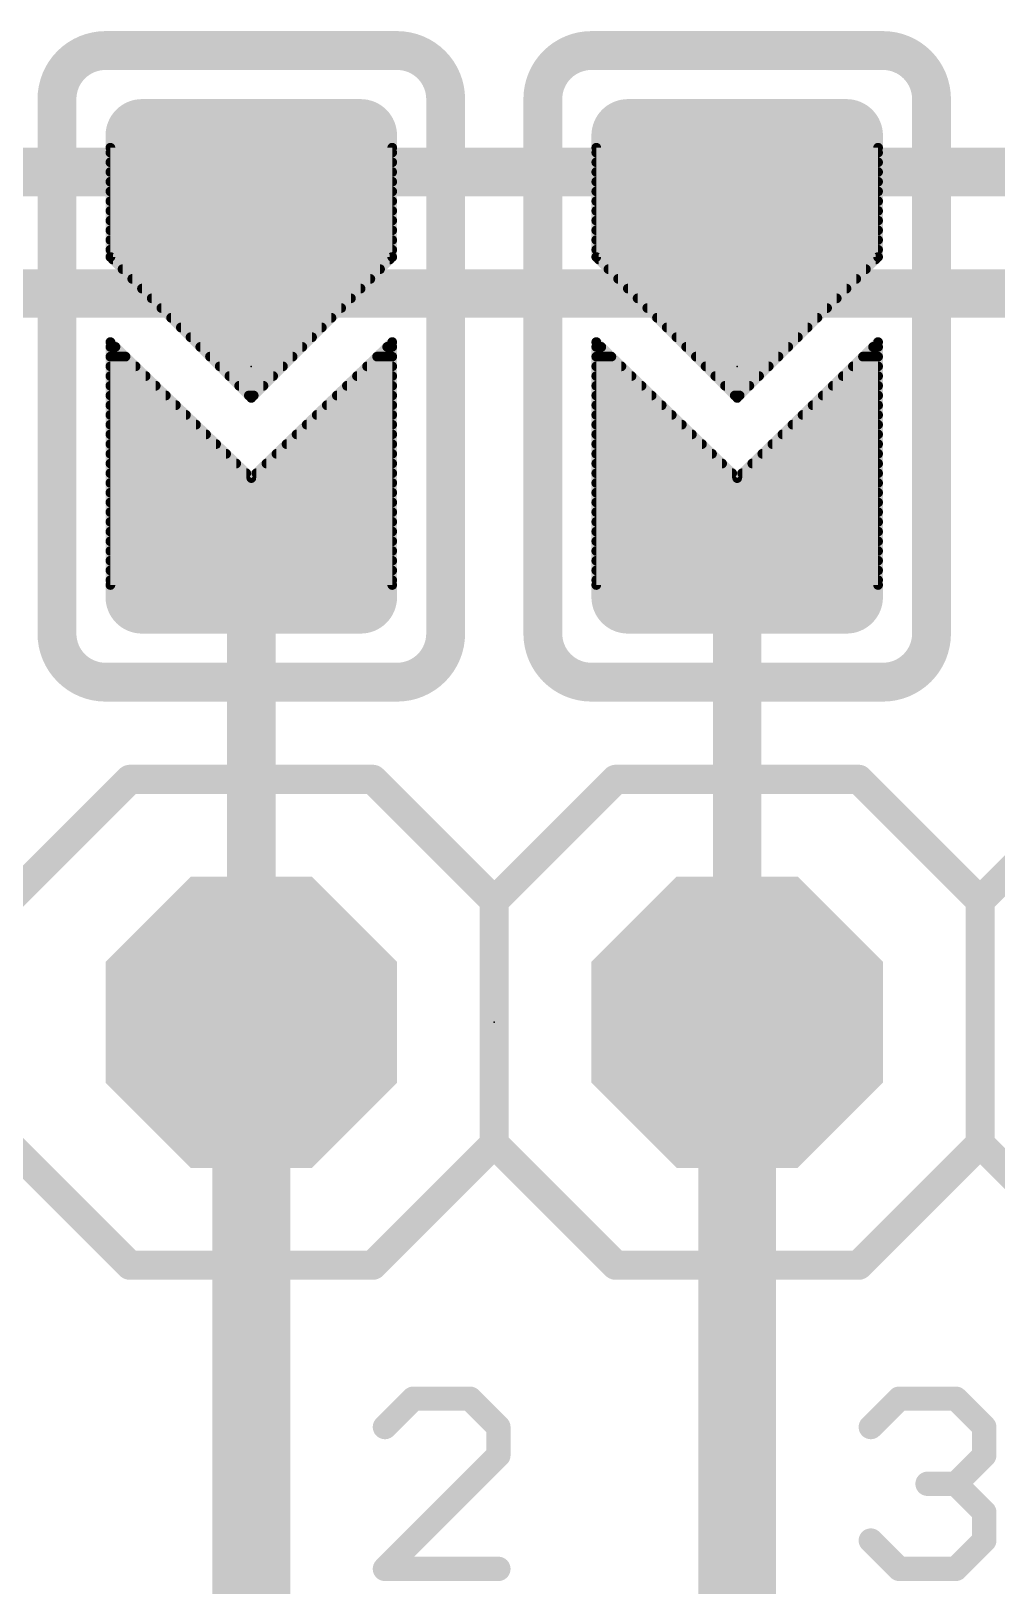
# Model space of a CAD drawing. Extents: x -18.7 to 68.6, y -5.3 to 63.6.
# Drawn here: x 53.71 to 58.76, y 3.78 to 11.91 of the extents above; entities that cross this region are included whole.
import ezdxf

# ---------------------------------------------------------------- set-up
doc = ezdxf.new("R2010")
doc.units = 0
for name, color, linetype in [('1', 12, 'CONTINUOUS'), ('16', 132, 'CONTINUOUS'), ('17', 110, 'CONTINUOUS'), ('21', 40, 'CONTINUOUS'), ('22', 4, 'CONTINUOUS'), ('23', 53, 'CONTINUOUS'), ('24', 53, 'CONTINUOUS'), ('51', 253, 'CONTINUOUS')]:
    doc.layers.add(name, color=color, linetype=linetype)

# ---------------------------------------------------------------- blocks, each defined once
blk = doc.blocks.new('RECT')
blk.add_solid([(-0.5, -0.5), (0.5, -0.5), (-0.5, 0.5), (0.5, 0.5)])
blk = doc.blocks.new('OCTAGONP')
at = {"const_width": 0.5}
blk.add_lwpolyline([(-0.25, -0.1036), (-0.25, 0.1036), (-0.1036, 0.25), (0.1036, 0.25), (0.25, 0.1036), (0.25, -0.1036), (0.1036, -0.25), (-0.1036, -0.25), (-0.25, -0.1036), (-0.25, 0.1036)], dxfattribs=at)
blk = doc.blocks.new('RECT121920X243840R50')
at = {"const_width": 0.1905}
blk.add_lwpolyline([(0.2858, -0.5715), (0.2858, 0.5715, 0.4142), (0.1905, 0.6668), (-0.1905, 0.6668, 0.4142), (-0.2858, 0.5715), (-0.2858, -0.5715, 0.4142), (-0.1905, -0.6668), (0.1905, -0.6668, 0.4142)], format="xyb", close=True, dxfattribs=at)
blk.add_solid([(-0.2159, -0.5969), (0.2159, -0.5969), (-0.2159, 0.5969), (0.2159, 0.5969)])

msp = doc.modelspace()

# ---------------------------------------------------------------- linework, layer by layer
at = {"layer": '1'}
for points, const_width in [([(68.453, 10.541), (6.985, 10.541)], 0.254), ([(54.864, 6.731), (54.864, 3.556)], 0.4064), ([(57.404, 6.731), (57.404, 3.556)], 0.4064)]:
    msp.add_lwpolyline(points, dxfattribs=dict(at, const_width=const_width))
at = {"layer": '1', "const_width": 0.2032}
for points in [[(54.9656, 6.731, 1), (54.7624, 6.731)], [(57.5056, 6.731, 1), (57.3024, 6.731)]]:
    msp.add_lwpolyline(points, format="xyb", dxfattribs=at)
at = {"layer": '16'}
for points, const_width in [([(68.453, 11.176), (6.858, 11.176)], 0.254), ([(54.864, 11.176), (52.324, 11.176)], 0.254), ([(54.1274, 11.303), (54.1274, 10.7315)], 0.0508), ([(55.6006, 11.303), (54.1274, 11.303)], 0.0508), ([(54.1274, 11.2776), (55.6006, 11.2776)], 0.0508), ([(57.404, 11.176), (54.864, 11.176)], 0.254), ([(55.6006, 10.7315), (55.6006, 11.303)], 0.0508), ([(56.6674, 11.303), (56.6674, 10.7315)], 0.0508), ([(58.1406, 11.303), (56.6674, 11.303)], 0.0508), ([(56.6674, 11.2776), (58.1406, 11.2776)], 0.0508), ([(59.944, 11.176), (57.404, 11.176)], 0.254), ([(58.1406, 10.7315), (58.1406, 11.303)], 0.0508), ([(54.1274, 11.2268), (55.6006, 11.2268)], 0.0508), ([(56.6674, 11.2268), (58.1406, 11.2268)], 0.0508), ([(54.1274, 11.176), (55.6006, 11.176)], 0.0508), ([(54.1274, 11.1252), (55.6006, 11.1252)], 0.0508), ([(56.6674, 11.176), (58.1406, 11.176)], 0.0508), ([(56.6674, 11.1252), (58.1406, 11.1252)], 0.0508), ([(54.1274, 11.0744), (55.6006, 11.0744)], 0.0508), ([(56.6674, 11.0744), (58.1406, 11.0744)], 0.0508), ([(54.1274, 11.0236), (55.6006, 11.0236)], 0.0508), ([(54.1274, 10.9728), (55.6006, 10.9728)], 0.0508), ([(56.6674, 11.0236), (58.1406, 11.0236)], 0.0508), ([(56.6674, 10.9728), (58.1406, 10.9728)], 0.0508), ([(54.1274, 10.922), (55.6006, 10.922)], 0.0508), ([(54.1274, 10.8712), (55.6006, 10.8712)], 0.0508), ([(56.6674, 10.922), (58.1406, 10.922)], 0.0508), ([(56.6674, 10.8712), (58.1406, 10.8712)], 0.0508), ([(54.1274, 10.8204), (55.6006, 10.8204)], 0.0508), ([(56.6674, 10.8204), (58.1406, 10.8204)], 0.0508), ([(54.1274, 10.7696), (55.6006, 10.7696)], 0.0508), ([(54.1274, 10.7315), (54.864, 9.9949)], 0.0508), ([(54.1401, 10.7188), (55.5879, 10.7188)], 0.0508), ([(54.864, 9.9949), (55.6006, 10.7315)], 0.0508), ([(56.6674, 10.7696), (58.1406, 10.7696)], 0.0508), ([(56.6674, 10.7315), (57.404, 9.9949)], 0.0508), ([(56.6801, 10.7188), (58.1279, 10.7188)], 0.0508), ([(57.404, 9.9949), (58.1406, 10.7315)], 0.0508), ([(54.1909, 10.668), (55.5371, 10.668)], 0.0508), ([(56.7309, 10.668), (58.0771, 10.668)], 0.0508), ([(54.2417, 10.6172), (55.4863, 10.6172)], 0.0508), ([(54.2925, 10.5664), (55.4355, 10.5664)], 0.0508), ([(56.7817, 10.6172), (58.0263, 10.6172)], 0.0508), ([(56.8325, 10.5664), (57.9755, 10.5664)], 0.0508), ([(54.3433, 10.5156), (55.3847, 10.5156)], 0.0508), ([(54.3941, 10.4648), (55.3339, 10.4648)], 0.0508), ([(56.8833, 10.5156), (57.9247, 10.5156)], 0.0508), ([(56.9341, 10.4648), (57.8739, 10.4648)], 0.0508), ([(54.4449, 10.414), (55.2831, 10.414)], 0.0508), ([(56.9849, 10.414), (57.8231, 10.414)], 0.0508), ([(54.4957, 10.3632), (55.2323, 10.3632)], 0.0508), ([(54.5465, 10.3124), (55.1815, 10.3124)], 0.0508), ([(57.0357, 10.3632), (57.7723, 10.3632)], 0.0508), ([(57.0865, 10.3124), (57.7215, 10.3124)], 0.0508), ([(54.1274, 10.287), (54.864, 9.5758)], 0.0508), ([(54.1274, 9.017), (54.1274, 10.287)], 0.0508), ([(54.1274, 10.2616), (54.1537, 10.2616)], 0.0508), ([(54.5973, 10.2616), (55.1307, 10.2616)], 0.0508), ([(54.864, 9.5758), (55.6006, 10.287)], 0.0508), ([(55.5743, 10.2616), (55.6006, 10.2616)], 0.0508), ([(55.6006, 10.287), (55.6006, 9.017)], 0.0508), ([(56.6674, 10.287), (57.404, 9.5758)], 0.0508), ([(56.6674, 9.017), (56.6674, 10.287)], 0.0508), ([(56.6674, 10.2616), (56.6937, 10.2616)], 0.0508), ([(57.1373, 10.2616), (57.6707, 10.2616)], 0.0508), ([(57.404, 9.5758), (58.1406, 10.287)], 0.0508), ([(58.1143, 10.2616), (58.1406, 10.2616)], 0.0508), ([(58.1406, 10.287), (58.1406, 9.017)], 0.0508), ([(54.1274, 10.2108), (54.2063, 10.2108)], 0.0508), ([(54.1274, 10.16), (54.2589, 10.16)], 0.0508), ([(54.6481, 10.2108), (55.0799, 10.2108)], 0.0508), ([(54.6989, 10.16), (55.0291, 10.16)], 0.0508), ([(55.4691, 10.16), (55.6006, 10.16)], 0.0508), ([(55.5217, 10.2108), (55.6006, 10.2108)], 0.0508), ([(56.6674, 10.2108), (56.7463, 10.2108)], 0.0508), ([(56.6674, 10.16), (56.7989, 10.16)], 0.0508), ([(57.1881, 10.2108), (57.6199, 10.2108)], 0.0508), ([(57.2389, 10.16), (57.5691, 10.16)], 0.0508), ([(58.0091, 10.16), (58.1406, 10.16)], 0.0508), ([(58.0617, 10.2108), (58.1406, 10.2108)], 0.0508), ([(54.1274, 10.1092), (54.3116, 10.1092)], 0.0508), ([(54.1274, 10.0584), (54.3642, 10.0584)], 0.0508), ([(54.7497, 10.1092), (54.9783, 10.1092)], 0.0508), ([(54.8005, 10.0584), (54.9275, 10.0584)], 0.0508), ([(55.3638, 10.0584), (55.6006, 10.0584)], 0.0508), ([(55.4165, 10.1092), (55.6006, 10.1092)], 0.0508), ([(56.6674, 10.1092), (56.8516, 10.1092)], 0.0508), ([(56.6674, 10.0584), (56.9042, 10.0584)], 0.0508), ([(57.2897, 10.1092), (57.5183, 10.1092)], 0.0508), ([(57.3405, 10.0584), (57.4675, 10.0584)], 0.0508), ([(57.9038, 10.0584), (58.1406, 10.0584)], 0.0508), ([(57.9565, 10.1092), (58.1406, 10.1092)], 0.0508), ([(54.1274, 10.0076), (54.4168, 10.0076)], 0.0508), ([(54.8513, 10.0076), (54.8767, 10.0076)], 0.0508), ([(55.3112, 10.0076), (55.6006, 10.0076)], 0.0508), ([(56.6674, 10.0076), (56.9568, 10.0076)], 0.0508), ([(57.3913, 10.0076), (57.4167, 10.0076)], 0.0508), ([(57.8512, 10.0076), (58.1406, 10.0076)], 0.0508), ([(54.1274, 9.9568), (54.4694, 9.9568)], 0.0508), ([(54.1274, 9.906), (54.522, 9.906)], 0.0508), ([(55.206, 9.906), (55.6006, 9.906)], 0.0508), ([(55.2586, 9.9568), (55.6006, 9.9568)], 0.0508), ([(56.6674, 9.9568), (57.0094, 9.9568)], 0.0508), ([(56.6674, 9.906), (57.062, 9.906)], 0.0508), ([(57.746, 9.906), (58.1406, 9.906)], 0.0508), ([(57.7986, 9.9568), (58.1406, 9.9568)], 0.0508), ([(54.1274, 9.8552), (54.5746, 9.8552)], 0.0508), ([(55.1534, 9.8552), (55.6006, 9.8552)], 0.0508), ([(56.6674, 9.8552), (57.1146, 9.8552)], 0.0508), ([(57.6934, 9.8552), (58.1406, 9.8552)], 0.0508), ([(54.1274, 9.8044), (54.6272, 9.8044)], 0.0508), ([(54.1274, 9.7536), (54.6799, 9.7536)], 0.0508), ([(55.0481, 9.7536), (55.6006, 9.7536)], 0.0508), ([(55.1008, 9.8044), (55.6006, 9.8044)], 0.0508), ([(56.6674, 9.8044), (57.1672, 9.8044)], 0.0508), ([(56.6674, 9.7536), (57.2199, 9.7536)], 0.0508), ([(57.5882, 9.7536), (58.1406, 9.7536)], 0.0508), ([(57.6408, 9.8044), (58.1406, 9.8044)], 0.0508), ([(54.1274, 9.7028), (54.7325, 9.7028)], 0.0508), ([(54.1274, 9.652), (54.7851, 9.652)], 0.0508), ([(54.9429, 9.652), (55.6006, 9.652)], 0.0508), ([(54.9955, 9.7028), (55.6006, 9.7028)], 0.0508), ([(56.6674, 9.7028), (57.2725, 9.7028)], 0.0508), ([(56.6674, 9.652), (57.3251, 9.652)], 0.0508), ([(57.4829, 9.652), (58.1406, 9.652)], 0.0508), ([(57.5355, 9.7028), (58.1406, 9.7028)], 0.0508), ([(54.1274, 9.6012), (54.8377, 9.6012)], 0.0508), ([(54.8903, 9.6012), (55.6006, 9.6012)], 0.0508), ([(56.6674, 9.6012), (57.3777, 9.6012)], 0.0508), ([(57.4303, 9.6012), (58.1406, 9.6012)], 0.0508), ([(54.1274, 9.5504), (55.6006, 9.5504)], 0.0508), ([(54.1274, 9.4996), (55.6006, 9.4996)], 0.0508), ([(56.6674, 9.5504), (58.1406, 9.5504)], 0.0508), ([(56.6674, 9.4996), (58.1406, 9.4996)], 0.0508), ([(54.1274, 9.4488), (55.6006, 9.4488)], 0.0508), ([(56.6674, 9.4488), (58.1406, 9.4488)], 0.0508), ([(54.1274, 9.398), (55.6006, 9.398)], 0.0508), ([(54.1274, 9.3472), (55.6006, 9.3472)], 0.0508), ([(56.6674, 9.398), (58.1406, 9.398)], 0.0508), ([(56.6674, 9.3472), (58.1406, 9.3472)], 0.0508), ([(54.1274, 9.2964), (55.6006, 9.2964)], 0.0508), ([(54.1274, 9.2456), (55.6006, 9.2456)], 0.0508), ([(54.864, 9.144), (54.864, 6.731)], 0.254), ([(56.6674, 9.2964), (58.1406, 9.2964)], 0.0508), ([(56.6674, 9.2456), (58.1406, 9.2456)], 0.0508), ([(57.404, 9.144), (57.404, 6.731)], 0.254), ([(54.1274, 9.1948), (55.6006, 9.1948)], 0.0508), ([(56.6674, 9.1948), (58.1406, 9.1948)], 0.0508), ([(54.1274, 9.144), (55.6006, 9.144)], 0.0508), ([(54.1274, 9.0932), (55.6006, 9.0932)], 0.0508), ([(56.6674, 9.144), (58.1406, 9.144)], 0.0508), ([(56.6674, 9.0932), (58.1406, 9.0932)], 0.0508), ([(54.1274, 9.0424), (55.6006, 9.0424)], 0.0508), ([(55.6006, 9.017), (54.1274, 9.017)], 0.0508), ([(56.6674, 9.0424), (58.1406, 9.0424)], 0.0508), ([(58.1406, 9.017), (56.6674, 9.017)], 0.0508)]:
    msp.add_lwpolyline(points, dxfattribs=dict(at, const_width=const_width))
for points, const_width in [([(54.1401, 11.303, 1), (54.1147, 11.303)], 0.0254), ([(54.1274, 11.3157, 1), (54.1274, 11.2903)], 0.0254), ([(54.1274, 11.2903, 1), (54.1274, 11.2649)], 0.0254), ([(54.864, 11.2395, 1), (54.864, 11.1125)], 0.127), ([(54.864, 11.1125, 1), (54.864, 11.2395)], 0.127), ([(55.6133, 11.303, 1), (55.5879, 11.303)], 0.0254), ([(55.6006, 11.2903, 1), (55.6006, 11.3157)], 0.0254), ([(55.6006, 11.2649, 1), (55.6006, 11.2903)], 0.0254), ([(56.6801, 11.303, 1), (56.6547, 11.303)], 0.0254), ([(56.6674, 11.3157, 1), (56.6674, 11.2903)], 0.0254), ([(56.6674, 11.2903, 1), (56.6674, 11.2649)], 0.0254), ([(57.404, 11.2395, 1), (57.404, 11.1125)], 0.127), ([(57.404, 11.1125, 1), (57.404, 11.2395)], 0.127), ([(58.1533, 11.303, 1), (58.1279, 11.303)], 0.0254), ([(58.1406, 11.2903, 1), (58.1406, 11.3157)], 0.0254), ([(58.1406, 11.2649, 1), (58.1406, 11.2903)], 0.0254), ([(54.1274, 11.2395, 1), (54.1274, 11.2141)], 0.0254), ([(55.6006, 11.2141, 1), (55.6006, 11.2395)], 0.0254), ([(56.6674, 11.2395, 1), (56.6674, 11.2141)], 0.0254), ([(58.1406, 11.2141, 1), (58.1406, 11.2395)], 0.0254), ([(54.1274, 11.1887, 1), (54.1274, 11.1633)], 0.0254), ([(54.1274, 11.1379, 1), (54.1274, 11.1125)], 0.0254), ([(55.6006, 11.1633, 1), (55.6006, 11.1887)], 0.0254), ([(55.6006, 11.1125, 1), (55.6006, 11.1379)], 0.0254), ([(56.6674, 11.1887, 1), (56.6674, 11.1633)], 0.0254), ([(56.6674, 11.1379, 1), (56.6674, 11.1125)], 0.0254), ([(58.1406, 11.1633, 1), (58.1406, 11.1887)], 0.0254), ([(58.1406, 11.1125, 1), (58.1406, 11.1379)], 0.0254), ([(54.1274, 11.0871, 1), (54.1274, 11.0617)], 0.0254), ([(55.6006, 11.0617, 1), (55.6006, 11.0871)], 0.0254), ([(56.6674, 11.0871, 1), (56.6674, 11.0617)], 0.0254), ([(58.1406, 11.0617, 1), (58.1406, 11.0871)], 0.0254), ([(54.1274, 11.0363, 1), (54.1274, 11.0109)], 0.0254), ([(54.1274, 10.9855, 1), (54.1274, 10.9601)], 0.0254), ([(55.6006, 11.0109, 1), (55.6006, 11.0363)], 0.0254), ([(55.6006, 10.9601, 1), (55.6006, 10.9855)], 0.0254), ([(56.6674, 11.0363, 1), (56.6674, 11.0109)], 0.0254), ([(56.6674, 10.9855, 1), (56.6674, 10.9601)], 0.0254), ([(58.1406, 11.0109, 1), (58.1406, 11.0363)], 0.0254), ([(58.1406, 10.9601, 1), (58.1406, 10.9855)], 0.0254), ([(54.1274, 10.9347, 1), (54.1274, 10.9093)], 0.0254), ([(54.1274, 10.8839, 1), (54.1274, 10.8585)], 0.0254), ([(55.6006, 10.9093, 1), (55.6006, 10.9347)], 0.0254), ([(55.6006, 10.8585, 1), (55.6006, 10.8839)], 0.0254), ([(56.6674, 10.9347, 1), (56.6674, 10.9093)], 0.0254), ([(56.6674, 10.8839, 1), (56.6674, 10.8585)], 0.0254), ([(58.1406, 10.9093, 1), (58.1406, 10.9347)], 0.0254), ([(58.1406, 10.8585, 1), (58.1406, 10.8839)], 0.0254), ([(54.1274, 10.8331, 1), (54.1274, 10.8077)], 0.0254), ([(55.6006, 10.8077, 1), (55.6006, 10.8331)], 0.0254), ([(56.6674, 10.8331, 1), (56.6674, 10.8077)], 0.0254), ([(58.1406, 10.8077, 1), (58.1406, 10.8331)], 0.0254), ([(54.1274, 10.7823, 1), (54.1274, 10.7569)], 0.0254), ([(54.1364, 10.7405, 1), (54.1184, 10.7225)], 0.0254), ([(54.1147, 10.7315, 1), (54.1401, 10.7315)], 0.0254), ([(54.1401, 10.7315, 1), (54.1401, 10.7061)], 0.0254), ([(55.5879, 10.7315, 1), (55.6133, 10.7315)], 0.0254), ([(55.5879, 10.7061, 1), (55.5879, 10.7315)], 0.0254), ([(55.6096, 10.7225, 1), (55.5916, 10.7405)], 0.0254), ([(55.6006, 10.7569, 1), (55.6006, 10.7823)], 0.0254), ([(56.6674, 10.7823, 1), (56.6674, 10.7569)], 0.0254), ([(56.6764, 10.7405, 1), (56.6584, 10.7225)], 0.0254), ([(56.6547, 10.7315, 1), (56.6801, 10.7315)], 0.0254), ([(56.6801, 10.7315, 1), (56.6801, 10.7061)], 0.0254), ([(58.1279, 10.7315, 1), (58.1533, 10.7315)], 0.0254), ([(58.1279, 10.7061, 1), (58.1279, 10.7315)], 0.0254), ([(58.1496, 10.7225, 1), (58.1316, 10.7405)], 0.0254), ([(58.1406, 10.7569, 1), (58.1406, 10.7823)], 0.0254), ([(54.1909, 10.6807, 1), (54.1909, 10.6553)], 0.0254), ([(55.5371, 10.6553, 1), (55.5371, 10.6807)], 0.0254), ([(56.7309, 10.6807, 1), (56.7309, 10.6553)], 0.0254), ([(58.0771, 10.6553, 1), (58.0771, 10.6807)], 0.0254), ([(54.2417, 10.6299, 1), (54.2417, 10.6045)], 0.0254), ([(54.2925, 10.5791, 1), (54.2925, 10.5537)], 0.0254), ([(55.4355, 10.5537, 1), (55.4355, 10.5791)], 0.0254), ([(55.4863, 10.6045, 1), (55.4863, 10.6299)], 0.0254), ([(56.7817, 10.6299, 1), (56.7817, 10.6045)], 0.0254), ([(56.8325, 10.5791, 1), (56.8325, 10.5537)], 0.0254), ([(57.9755, 10.5537, 1), (57.9755, 10.5791)], 0.0254), ([(58.0263, 10.6045, 1), (58.0263, 10.6299)], 0.0254), ([(54.3433, 10.5283, 1), (54.3433, 10.5029)], 0.0254), ([(54.3941, 10.4775, 1), (54.3941, 10.4521)], 0.0254), ([(55.3339, 10.4521, 1), (55.3339, 10.4775)], 0.0254), ([(55.3847, 10.5029, 1), (55.3847, 10.5283)], 0.0254), ([(56.8833, 10.5283, 1), (56.8833, 10.5029)], 0.0254), ([(56.9341, 10.4775, 1), (56.9341, 10.4521)], 0.0254), ([(57.8739, 10.4521, 1), (57.8739, 10.4775)], 0.0254), ([(57.9247, 10.5029, 1), (57.9247, 10.5283)], 0.0254), ([(54.4449, 10.4267, 1), (54.4449, 10.4013)], 0.0254), ([(55.2831, 10.4013, 1), (55.2831, 10.4267)], 0.0254), ([(56.9849, 10.4267, 1), (56.9849, 10.4013)], 0.0254), ([(57.8231, 10.4013, 1), (57.8231, 10.4267)], 0.0254), ([(54.4957, 10.3759, 1), (54.4957, 10.3505)], 0.0254), ([(54.5465, 10.3251, 1), (54.5465, 10.2997)], 0.0254), ([(55.1815, 10.2997, 1), (55.1815, 10.3251)], 0.0254), ([(55.2323, 10.3505, 1), (55.2323, 10.3759)], 0.0254), ([(57.0357, 10.3759, 1), (57.0357, 10.3505)], 0.0254), ([(57.0865, 10.3251, 1), (57.0865, 10.2997)], 0.0254), ([(57.7215, 10.2997, 1), (57.7215, 10.3251)], 0.0254), ([(57.7723, 10.3505, 1), (57.7723, 10.3759)], 0.0254), ([(54.1362, 10.2961, 1), (54.1186, 10.2779)], 0.0254), ([(54.1401, 10.287, 1), (54.1147, 10.287)], 0.0254), ([(54.1274, 10.2743, 1), (54.1274, 10.2489)], 0.0254), ([(54.1537, 10.2489, 1), (54.1537, 10.2743)], 0.0254), ([(54.5973, 10.2743, 1), (54.5973, 10.2489)], 0.0254), ([(55.1307, 10.2489, 1), (55.1307, 10.2743)], 0.0254), ([(55.5743, 10.2743, 1), (55.5743, 10.2489)], 0.0254), ([(55.6133, 10.287, 1), (55.5879, 10.287)], 0.0254), ([(55.6094, 10.2779, 1), (55.5918, 10.2961)], 0.0254), ([(55.6006, 10.2489, 1), (55.6006, 10.2743)], 0.0254), ([(56.6762, 10.2961, 1), (56.6586, 10.2779)], 0.0254), ([(56.6801, 10.287, 1), (56.6547, 10.287)], 0.0254), ([(56.6674, 10.2743, 1), (56.6674, 10.2489)], 0.0254), ([(56.6937, 10.2489, 1), (56.6937, 10.2743)], 0.0254), ([(57.1373, 10.2743, 1), (57.1373, 10.2489)], 0.0254), ([(57.6707, 10.2489, 1), (57.6707, 10.2743)], 0.0254), ([(58.1143, 10.2743, 1), (58.1143, 10.2489)], 0.0254), ([(58.1533, 10.287, 1), (58.1279, 10.287)], 0.0254), ([(58.1494, 10.2779, 1), (58.1318, 10.2961)], 0.0254), ([(58.1406, 10.2489, 1), (58.1406, 10.2743)], 0.0254), ([(54.1274, 10.2235, 1), (54.1274, 10.1981)], 0.0254), ([(54.1274, 10.1727, 1), (54.1274, 10.1473)], 0.0254), ([(54.2063, 10.1981, 1), (54.2063, 10.2235)], 0.0254), ([(54.2589, 10.1473, 1), (54.2589, 10.1727)], 0.0254), ([(54.6481, 10.2235, 1), (54.6481, 10.1981)], 0.0254), ([(54.6989, 10.1727, 1), (54.6989, 10.1473)], 0.0254), ([(55.0291, 10.1473, 1), (55.0291, 10.1727)], 0.0254), ([(55.0799, 10.1981, 1), (55.0799, 10.2235)], 0.0254), ([(55.4691, 10.1727, 1), (55.4691, 10.1473)], 0.0254), ([(55.5217, 10.2235, 1), (55.5217, 10.1981)], 0.0254), ([(55.6006, 10.1981, 1), (55.6006, 10.2235)], 0.0254), ([(55.6006, 10.1473, 1), (55.6006, 10.1727)], 0.0254), ([(56.6674, 10.2235, 1), (56.6674, 10.1981)], 0.0254), ([(56.6674, 10.1727, 1), (56.6674, 10.1473)], 0.0254), ([(56.7463, 10.1981, 1), (56.7463, 10.2235)], 0.0254), ([(56.7989, 10.1473, 1), (56.7989, 10.1727)], 0.0254), ([(57.1881, 10.2235, 1), (57.1881, 10.1981)], 0.0254), ([(57.2389, 10.1727, 1), (57.2389, 10.1473)], 0.0254), ([(57.5691, 10.1473, 1), (57.5691, 10.1727)], 0.0254), ([(57.6199, 10.1981, 1), (57.6199, 10.2235)], 0.0254), ([(58.0091, 10.1727, 1), (58.0091, 10.1473)], 0.0254), ([(58.0617, 10.2235, 1), (58.0617, 10.1981)], 0.0254), ([(58.1406, 10.1981, 1), (58.1406, 10.2235)], 0.0254), ([(58.1406, 10.1473, 1), (58.1406, 10.1727)], 0.0254), ([(54.1274, 10.1219, 1), (54.1274, 10.0965)], 0.0254), ([(54.1274, 10.0711, 1), (54.1274, 10.0457)], 0.0254), ([(54.3116, 10.0965, 1), (54.3116, 10.1219)], 0.0254), ([(54.3642, 10.0457, 1), (54.3642, 10.0711)], 0.0254), ([(54.7497, 10.1219, 1), (54.7497, 10.0965)], 0.0254), ([(54.8005, 10.0711, 1), (54.8005, 10.0457)], 0.0254), ([(54.9275, 10.0457, 1), (54.9275, 10.0711)], 0.0254), ([(54.9783, 10.0965, 1), (54.9783, 10.1219)], 0.0254), ([(55.3638, 10.0711, 1), (55.3638, 10.0457)], 0.0254), ([(55.4165, 10.1219, 1), (55.4165, 10.0965)], 0.0254), ([(55.6006, 10.0965, 1), (55.6006, 10.1219)], 0.0254), ([(55.6006, 10.0457, 1), (55.6006, 10.0711)], 0.0254), ([(56.6674, 10.1219, 1), (56.6674, 10.0965)], 0.0254), ([(56.6674, 10.0711, 1), (56.6674, 10.0457)], 0.0254), ([(56.8516, 10.0965, 1), (56.8516, 10.1219)], 0.0254), ([(56.9042, 10.0457, 1), (56.9042, 10.0711)], 0.0254), ([(57.2897, 10.1219, 1), (57.2897, 10.0965)], 0.0254), ([(57.3405, 10.0711, 1), (57.3405, 10.0457)], 0.0254), ([(57.4675, 10.0457, 1), (57.4675, 10.0711)], 0.0254), ([(57.5183, 10.0965, 1), (57.5183, 10.1219)], 0.0254), ([(57.9038, 10.0711, 1), (57.9038, 10.0457)], 0.0254), ([(57.9565, 10.1219, 1), (57.9565, 10.0965)], 0.0254), ([(58.1406, 10.0965, 1), (58.1406, 10.1219)], 0.0254), ([(58.1406, 10.0457, 1), (58.1406, 10.0711)], 0.0254), ([(54.1274, 10.0203, 1), (54.1274, 9.9949)], 0.0254), ([(54.4168, 9.9949, 1), (54.4168, 10.0203)], 0.0254), ([(54.8513, 10.0203, 1), (54.8513, 9.9949)], 0.0254), ([(54.855, 10.0039, 1), (54.873, 9.9859)], 0.0254), ([(54.855, 9.9859, 1), (54.873, 10.0039)], 0.0254), ([(54.8767, 9.9949, 1), (54.8767, 10.0203)], 0.0254), ([(55.3112, 10.0203, 1), (55.3112, 9.9949)], 0.0254), ([(55.6006, 9.9949, 1), (55.6006, 10.0203)], 0.0254), ([(56.6674, 10.0203, 1), (56.6674, 9.9949)], 0.0254), ([(56.9568, 9.9949, 1), (56.9568, 10.0203)], 0.0254), ([(57.3913, 10.0203, 1), (57.3913, 9.9949)], 0.0254), ([(57.395, 10.0039, 1), (57.413, 9.9859)], 0.0254), ([(57.395, 9.9859, 1), (57.413, 10.0039)], 0.0254), ([(57.4167, 9.9949, 1), (57.4167, 10.0203)], 0.0254), ([(57.8512, 10.0203, 1), (57.8512, 9.9949)], 0.0254), ([(58.1406, 9.9949, 1), (58.1406, 10.0203)], 0.0254), ([(54.1274, 9.9695, 1), (54.1274, 9.9441)], 0.0254), ([(54.1274, 9.9187, 1), (54.1274, 9.8933)], 0.0254), ([(54.4694, 9.9441, 1), (54.4694, 9.9695)], 0.0254), ([(54.522, 9.8933, 1), (54.522, 9.9187)], 0.0254), ([(55.206, 9.9187, 1), (55.206, 9.8933)], 0.0254), ([(55.2586, 9.9695, 1), (55.2586, 9.9441)], 0.0254), ([(55.6006, 9.9441, 1), (55.6006, 9.9695)], 0.0254), ([(55.6006, 9.8933, 1), (55.6006, 9.9187)], 0.0254), ([(56.6674, 9.9695, 1), (56.6674, 9.9441)], 0.0254), ([(56.6674, 9.9187, 1), (56.6674, 9.8933)], 0.0254), ([(57.0094, 9.9441, 1), (57.0094, 9.9695)], 0.0254), ([(57.062, 9.8933, 1), (57.062, 9.9187)], 0.0254), ([(57.746, 9.9187, 1), (57.746, 9.8933)], 0.0254), ([(57.7986, 9.9695, 1), (57.7986, 9.9441)], 0.0254), ([(58.1406, 9.9441, 1), (58.1406, 9.9695)], 0.0254), ([(58.1406, 9.8933, 1), (58.1406, 9.9187)], 0.0254), ([(54.1274, 9.8679, 1), (54.1274, 9.8425)], 0.0254), ([(54.5746, 9.8425, 1), (54.5746, 9.8679)], 0.0254), ([(55.1534, 9.8679, 1), (55.1534, 9.8425)], 0.0254), ([(55.6006, 9.8425, 1), (55.6006, 9.8679)], 0.0254), ([(56.6674, 9.8679, 1), (56.6674, 9.8425)], 0.0254), ([(57.1146, 9.8425, 1), (57.1146, 9.8679)], 0.0254), ([(57.6934, 9.8679, 1), (57.6934, 9.8425)], 0.0254), ([(58.1406, 9.8425, 1), (58.1406, 9.8679)], 0.0254), ([(54.1274, 9.8171, 1), (54.1274, 9.7917)], 0.0254), ([(54.1274, 9.7663, 1), (54.1274, 9.7409)], 0.0254), ([(54.6272, 9.7917, 1), (54.6272, 9.8171)], 0.0254), ([(54.6799, 9.7409, 1), (54.6799, 9.7663)], 0.0254), ([(55.0481, 9.7663, 1), (55.0481, 9.7409)], 0.0254), ([(55.1008, 9.8171, 1), (55.1008, 9.7917)], 0.0254), ([(55.6006, 9.7917, 1), (55.6006, 9.8171)], 0.0254), ([(55.6006, 9.7409, 1), (55.6006, 9.7663)], 0.0254), ([(56.6674, 9.8171, 1), (56.6674, 9.7917)], 0.0254), ([(56.6674, 9.7663, 1), (56.6674, 9.7409)], 0.0254), ([(57.1672, 9.7917, 1), (57.1672, 9.8171)], 0.0254), ([(57.2199, 9.7409, 1), (57.2199, 9.7663)], 0.0254), ([(57.5882, 9.7663, 1), (57.5882, 9.7409)], 0.0254), ([(57.6408, 9.8171, 1), (57.6408, 9.7917)], 0.0254), ([(58.1406, 9.7917, 1), (58.1406, 9.8171)], 0.0254), ([(58.1406, 9.7409, 1), (58.1406, 9.7663)], 0.0254), ([(54.1274, 9.7155, 1), (54.1274, 9.6901)], 0.0254), ([(54.1274, 9.6647, 1), (54.1274, 9.6393)], 0.0254), ([(54.7325, 9.6901, 1), (54.7325, 9.7155)], 0.0254), ([(54.7851, 9.6393, 1), (54.7851, 9.6647)], 0.0254), ([(54.9429, 9.6647, 1), (54.9429, 9.6393)], 0.0254), ([(54.9955, 9.7155, 1), (54.9955, 9.6901)], 0.0254), ([(55.6006, 9.6901, 1), (55.6006, 9.7155)], 0.0254), ([(55.6006, 9.6393, 1), (55.6006, 9.6647)], 0.0254), ([(56.6674, 9.7155, 1), (56.6674, 9.6901)], 0.0254), ([(56.6674, 9.6647, 1), (56.6674, 9.6393)], 0.0254), ([(57.2725, 9.6901, 1), (57.2725, 9.7155)], 0.0254), ([(57.3251, 9.6393, 1), (57.3251, 9.6647)], 0.0254), ([(57.4829, 9.6647, 1), (57.4829, 9.6393)], 0.0254), ([(57.5355, 9.7155, 1), (57.5355, 9.6901)], 0.0254), ([(58.1406, 9.6901, 1), (58.1406, 9.7155)], 0.0254), ([(58.1406, 9.6393, 1), (58.1406, 9.6647)], 0.0254), ([(54.1274, 9.6139, 1), (54.1274, 9.5885)], 0.0254), ([(54.8377, 9.5885, 1), (54.8377, 9.6139)], 0.0254), ([(54.8552, 9.5849, 1), (54.8728, 9.5667)], 0.0254), ([(54.8552, 9.5667, 1), (54.8728, 9.5849)], 0.0254), ([(54.8903, 9.6139, 1), (54.8903, 9.5885)], 0.0254), ([(55.6006, 9.5885, 1), (55.6006, 9.6139)], 0.0254), ([(56.6674, 9.6139, 1), (56.6674, 9.5885)], 0.0254), ([(57.3777, 9.5885, 1), (57.3777, 9.6139)], 0.0254), ([(57.3952, 9.5849, 1), (57.4128, 9.5667)], 0.0254), ([(57.3952, 9.5667, 1), (57.4128, 9.5849)], 0.0254), ([(57.4303, 9.6139, 1), (57.4303, 9.5885)], 0.0254), ([(58.1406, 9.5885, 1), (58.1406, 9.6139)], 0.0254), ([(54.1274, 9.5631, 1), (54.1274, 9.5377)], 0.0254), ([(54.1274, 9.5123, 1), (54.1274, 9.4869)], 0.0254), ([(55.6006, 9.5377, 1), (55.6006, 9.5631)], 0.0254), ([(55.6006, 9.4869, 1), (55.6006, 9.5123)], 0.0254), ([(56.6674, 9.5631, 1), (56.6674, 9.5377)], 0.0254), ([(56.6674, 9.5123, 1), (56.6674, 9.4869)], 0.0254), ([(58.1406, 9.5377, 1), (58.1406, 9.5631)], 0.0254), ([(58.1406, 9.4869, 1), (58.1406, 9.5123)], 0.0254), ([(54.1274, 9.4615, 1), (54.1274, 9.4361)], 0.0254), ([(55.6006, 9.4361, 1), (55.6006, 9.4615)], 0.0254), ([(56.6674, 9.4615, 1), (56.6674, 9.4361)], 0.0254), ([(58.1406, 9.4361, 1), (58.1406, 9.4615)], 0.0254), ([(54.1274, 9.4107, 1), (54.1274, 9.3853)], 0.0254), ([(54.1274, 9.3599, 1), (54.1274, 9.3345)], 0.0254), ([(55.6006, 9.3853, 1), (55.6006, 9.4107)], 0.0254), ([(55.6006, 9.3345, 1), (55.6006, 9.3599)], 0.0254), ([(56.6674, 9.4107, 1), (56.6674, 9.3853)], 0.0254), ([(56.6674, 9.3599, 1), (56.6674, 9.3345)], 0.0254), ([(58.1406, 9.3853, 1), (58.1406, 9.4107)], 0.0254), ([(58.1406, 9.3345, 1), (58.1406, 9.3599)], 0.0254), ([(54.1274, 9.3091, 1), (54.1274, 9.2837)], 0.0254), ([(54.1274, 9.2583, 1), (54.1274, 9.2329)], 0.0254), ([(54.9275, 9.144, 1), (54.8005, 9.144)], 0.127), ([(55.6006, 9.2837, 1), (55.6006, 9.3091)], 0.0254), ([(55.6006, 9.2329, 1), (55.6006, 9.2583)], 0.0254), ([(56.6674, 9.3091, 1), (56.6674, 9.2837)], 0.0254), ([(56.6674, 9.2583, 1), (56.6674, 9.2329)], 0.0254), ([(57.4675, 9.144, 1), (57.3405, 9.144)], 0.127), ([(58.1406, 9.2837, 1), (58.1406, 9.3091)], 0.0254), ([(58.1406, 9.2329, 1), (58.1406, 9.2583)], 0.0254), ([(54.1274, 9.2075, 1), (54.1274, 9.1821)], 0.0254), ([(55.6006, 9.1821, 1), (55.6006, 9.2075)], 0.0254), ([(56.6674, 9.2075, 1), (56.6674, 9.1821)], 0.0254), ([(58.1406, 9.1821, 1), (58.1406, 9.2075)], 0.0254), ([(54.1274, 9.1567, 1), (54.1274, 9.1313)], 0.0254), ([(54.1274, 9.1059, 1), (54.1274, 9.0805)], 0.0254), ([(55.6006, 9.1313, 1), (55.6006, 9.1567)], 0.0254), ([(55.6006, 9.0805, 1), (55.6006, 9.1059)], 0.0254), ([(56.6674, 9.1567, 1), (56.6674, 9.1313)], 0.0254), ([(56.6674, 9.1059, 1), (56.6674, 9.0805)], 0.0254), ([(58.1406, 9.1313, 1), (58.1406, 9.1567)], 0.0254), ([(58.1406, 9.0805, 1), (58.1406, 9.1059)], 0.0254), ([(54.1274, 9.0551, 1), (54.1274, 9.0297)], 0.0254), ([(54.1274, 9.0297, 1), (54.1274, 9.0043)], 0.0254), ([(54.1147, 9.017, 1), (54.1401, 9.017)], 0.0254), ([(55.5879, 9.017, 1), (55.6133, 9.017)], 0.0254), ([(55.6006, 9.0297, 1), (55.6006, 9.0551)], 0.0254), ([(55.6006, 9.0043, 1), (55.6006, 9.0297)], 0.0254), ([(56.6674, 9.0551, 1), (56.6674, 9.0297)], 0.0254), ([(56.6674, 9.0297, 1), (56.6674, 9.0043)], 0.0254), ([(56.6547, 9.017, 1), (56.6801, 9.017)], 0.0254), ([(58.1279, 9.017, 1), (58.1533, 9.017)], 0.0254), ([(58.1406, 9.0297, 1), (58.1406, 9.0551)], 0.0254), ([(58.1406, 9.0043, 1), (58.1406, 9.0297)], 0.0254), ([(54.8005, 6.731, 1), (54.9275, 6.731)], 0.127), ([(57.3405, 6.731, 1), (57.4675, 6.731)], 0.127)]:
    msp.add_lwpolyline(points, format="xyb", dxfattribs=dict(at, const_width=const_width))
at = {"layer": '21'}
for points, const_width in [([(53.594, 7.366), (54.229, 8.001)], 0.1524), ([(54.229, 8.001), (55.499, 8.001)], 0.1524), ([(56.134, 7.366), (55.499, 8.001)], 0.1524), ([(56.134, 7.366), (56.769, 8.001)], 0.1524), ([(56.769, 8.001), (58.039, 8.001)], 0.1524), ([(58.039, 8.001), (58.674, 7.366)], 0.1524), ([(58.674, 7.366), (59.309, 8.001)], 0.1524), ([(56.134, 6.096), (56.134, 7.366)], 0.1524), ([(58.674, 6.096), (58.674, 7.366)], 0.1524), ([(54.229, 5.461), (53.594, 6.096)], 0.1524), ([(55.499, 5.461), (56.134, 6.096)], 0.1524), ([(56.769, 5.461), (56.134, 6.096)], 0.1524), ([(58.674, 6.096), (58.039, 5.461)], 0.1524), ([(59.309, 5.461), (58.674, 6.096)], 0.1524), ([(55.499, 5.461), (54.229, 5.461)], 0.1524), ([(58.039, 5.461), (56.769, 5.461)], 0.1524), ([(55.7108, 4.7633), (55.5625, 4.615)], 0.127), ([(56.0074, 4.7633), (55.7108, 4.7633)], 0.127), ([(56.1557, 4.615), (56.0074, 4.7633)], 0.127), ([(58.1025, 4.615), (58.2508, 4.7633)], 0.127), ([(58.2508, 4.7633), (58.5474, 4.7633)], 0.127), ([(58.5474, 4.7633), (58.6957, 4.615)], 0.127), ([(56.1557, 4.4667), (56.1557, 4.615)], 0.127), ([(58.6957, 4.615), (58.6957, 4.4667)], 0.127), ([(55.5625, 3.8735), (56.1557, 4.4667)], 0.127), ([(58.6957, 4.4667), (58.5474, 4.3184)], 0.127), ([(58.5474, 4.3184), (58.3991, 4.3184)], 0.127), ([(58.5474, 4.3184), (58.6957, 4.1701)], 0.127), ([(58.6957, 4.1701), (58.6957, 4.0218)], 0.127), ([(58.2508, 3.8735), (58.1025, 4.0218)], 0.127), ([(58.6957, 4.0218), (58.5474, 3.8735)], 0.127), ([(56.1557, 3.8735), (55.5625, 3.8735)], 0.127), ([(58.5474, 3.8735), (58.2508, 3.8735)], 0.127)]:
    msp.add_lwpolyline(points, dxfattribs=dict(at, const_width=const_width))
for points, const_width in [([(54.229, 8.0391, 1), (54.229, 7.9629)], 0.0762), ([(54.2559, 7.9741, 1), (54.2021, 8.0279)], 0.0762), ([(55.5259, 8.0279, 1), (55.4721, 7.9741)], 0.0762), ([(55.499, 7.9629, 1), (55.499, 8.0391)], 0.0762), ([(56.769, 8.0391, 1), (56.769, 7.9629)], 0.0762), ([(56.7959, 7.9741, 1), (56.7421, 8.0279)], 0.0762), ([(58.0659, 8.0279, 1), (58.0121, 7.9741)], 0.0762), ([(58.039, 7.9629, 1), (58.039, 8.0391)], 0.0762), ([(56.1721, 7.366, 1), (56.0959, 7.366)], 0.0762), ([(56.1071, 7.3929, 1), (56.1609, 7.3391)], 0.0762), ([(56.1071, 7.3391, 1), (56.1609, 7.3929)], 0.0762), ([(58.7121, 7.366, 1), (58.6359, 7.366)], 0.0762), ([(58.6471, 7.3929, 1), (58.7009, 7.3391)], 0.0762), ([(58.6471, 7.3391, 1), (58.7009, 7.3929)], 0.0762), ([(56.0959, 6.096, 1), (56.1721, 6.096)], 0.0762), ([(56.1609, 6.1229, 1), (56.1071, 6.0691)], 0.0762), ([(56.1609, 6.0691, 1), (56.1071, 6.1229)], 0.0762), ([(58.6359, 6.096, 1), (58.7121, 6.096)], 0.0762), ([(58.7009, 6.1229, 1), (58.6471, 6.0691)], 0.0762), ([(58.7009, 6.0691, 1), (58.6471, 6.1229)], 0.0762), ([(54.229, 5.4991, 1), (54.229, 5.4229)], 0.0762), ([(55.499, 5.4229, 1), (55.499, 5.4991)], 0.0762), ([(56.769, 5.4991, 1), (56.769, 5.4229)], 0.0762), ([(58.039, 5.4229, 1), (58.039, 5.4991)], 0.0762), ([(54.2021, 5.4341, 1), (54.2559, 5.4879)], 0.0762), ([(55.4721, 5.4879, 1), (55.5259, 5.4341)], 0.0762), ([(56.7421, 5.4341, 1), (56.7959, 5.4879)], 0.0762), ([(58.0121, 5.4879, 1), (58.0659, 5.4341)], 0.0762), ([(55.7108, 4.795, 1), (55.7108, 4.7315)], 0.0635), ([(55.7332, 4.7408, 1), (55.6883, 4.7857)], 0.0635), ([(56.0298, 4.7857, 1), (55.9849, 4.7408)], 0.0635), ([(56.0074, 4.7315, 1), (56.0074, 4.795)], 0.0635), ([(58.2508, 4.795, 1), (58.2508, 4.7315)], 0.0635), ([(58.2732, 4.7408, 1), (58.2283, 4.7857)], 0.0635), ([(58.5698, 4.7857, 1), (58.5249, 4.7408)], 0.0635), ([(58.5474, 4.7315, 1), (58.5474, 4.795)], 0.0635), ([(55.54, 4.6374, 1), (55.585, 4.5925)], 0.0635), ([(56.1874, 4.615, 1), (56.1239, 4.615)], 0.0635), ([(56.1332, 4.5925, 1), (56.1781, 4.6374)], 0.0635), ([(58.08, 4.6374, 1), (58.125, 4.5925)], 0.0635), ([(58.7274, 4.615, 1), (58.6639, 4.615)], 0.0635), ([(58.6732, 4.5925, 1), (58.7181, 4.6374)], 0.0635), ([(56.1239, 4.4667, 1), (56.1874, 4.4667)], 0.0635), ([(56.1781, 4.4442, 1), (56.1332, 4.4891)], 0.0635), ([(58.6639, 4.4667, 1), (58.7274, 4.4667)], 0.0635), ([(58.7181, 4.4442, 1), (58.6732, 4.4891)], 0.0635), ([(58.3991, 4.3501, 1), (58.3991, 4.2866)], 0.0635), ([(58.5698, 4.3408, 1), (58.5249, 4.2959)], 0.0635), ([(58.5249, 4.3408, 1), (58.5698, 4.2959)], 0.0635), ([(58.5474, 4.2866, 1), (58.5474, 4.3501)], 0.0635), ([(58.7274, 4.1701, 1), (58.6639, 4.1701)], 0.0635), ([(58.6732, 4.1476, 1), (58.7181, 4.1925)], 0.0635), ([(58.125, 4.0442, 1), (58.08, 3.9993)], 0.0635), ([(58.7181, 3.9993, 1), (58.6732, 4.0442)], 0.0635), ([(58.6639, 4.0218, 1), (58.7274, 4.0218)], 0.0635), ([(55.54, 3.896, 1), (55.585, 3.851)], 0.0635), ([(55.5625, 3.9053, 1), (55.5625, 3.8418)], 0.0635), ([(56.1557, 3.8418, 1), (56.1557, 3.9053)], 0.0635), ([(58.2508, 3.9053, 1), (58.2508, 3.8418)], 0.0635), ([(58.2283, 3.851, 1), (58.2732, 3.896)], 0.0635), ([(58.5249, 3.896, 1), (58.5698, 3.851)], 0.0635), ([(58.5474, 3.8418, 1), (58.5474, 3.9053)], 0.0635)]:
    msp.add_lwpolyline(points, format="xyb", dxfattribs=dict(at, const_width=const_width))
at = {"layer": '22'}
for points, const_width in [([(54.102, 11.811, 0.4142), (53.848, 11.557)], 0.2032), ([(54.102, 11.8618, 1), (54.102, 11.7602)], 0.1016), ([(54.102, 11.7602, 1), (54.102, 11.8618)], 0.1016), ([(55.88, 11.557, 0.4142), (55.626, 11.811)], 0.2032), ([(55.626, 11.8618, 1), (55.626, 11.7602)], 0.1016), ([(55.626, 11.7602, 1), (55.626, 11.8618)], 0.1016), ([(56.642, 11.811, 0.4142), (56.388, 11.557)], 0.2032), ([(56.642, 11.8618, 1), (56.642, 11.7602)], 0.1016), ([(56.642, 11.7602, 1), (56.642, 11.8618)], 0.1016), ([(58.42, 11.557, 0.4142), (58.166, 11.811)], 0.2032), ([(58.166, 11.8618, 1), (58.166, 11.7602)], 0.1016), ([(58.166, 11.7602, 1), (58.166, 11.8618)], 0.1016), ([(53.8988, 11.557, 1), (53.7972, 11.557)], 0.1016), ([(55.9308, 11.557, 1), (55.8292, 11.557)], 0.1016), ([(56.4388, 11.557, 1), (56.3372, 11.557)], 0.1016), ([(58.4708, 11.557, 1), (58.3692, 11.557)], 0.1016), ([(53.7972, 11.557, 1), (53.8988, 11.557)], 0.1016), ([(55.8292, 11.557, 1), (55.9308, 11.557)], 0.1016), ([(56.3372, 11.557, 1), (56.4388, 11.557)], 0.1016), ([(58.3692, 11.557, 1), (58.4708, 11.557)], 0.1016), ([(53.848, 8.763, 0.4142), (54.102, 8.509)], 0.2032), ([(53.8988, 8.763, 1), (53.7972, 8.763)], 0.1016), ([(55.626, 8.509, 0.4142), (55.88, 8.763)], 0.2032), ([(55.9308, 8.763, 1), (55.8292, 8.763)], 0.1016), ([(56.388, 8.763, 0.4142), (56.642, 8.509)], 0.2032), ([(56.4388, 8.763, 1), (56.3372, 8.763)], 0.1016), ([(58.166, 8.509, 0.4142), (58.42, 8.763)], 0.2032), ([(58.4708, 8.763, 1), (58.3692, 8.763)], 0.1016), ([(53.7972, 8.763, 1), (53.8988, 8.763)], 0.1016), ([(55.8292, 8.763, 1), (55.9308, 8.763)], 0.1016), ([(56.3372, 8.763, 1), (56.4388, 8.763)], 0.1016), ([(58.3692, 8.763, 1), (58.4708, 8.763)], 0.1016), ([(54.102, 8.5598, 1), (54.102, 8.4582)], 0.1016), ([(54.102, 8.4582, 1), (54.102, 8.5598)], 0.1016), ([(55.626, 8.5598, 1), (55.626, 8.4582)], 0.1016), ([(55.626, 8.4582, 1), (55.626, 8.5598)], 0.1016), ([(56.642, 8.5598, 1), (56.642, 8.4582)], 0.1016), ([(56.642, 8.4582, 1), (56.642, 8.5598)], 0.1016), ([(58.166, 8.5598, 1), (58.166, 8.4582)], 0.1016), ([(58.166, 8.4582, 1), (58.166, 8.5598)], 0.1016)]:
    msp.add_lwpolyline(points, format="xyb", dxfattribs=dict(at, const_width=const_width))
at = {"layer": '22', "const_width": 0.2032}
for points in [[(55.626, 11.811), (54.102, 11.811)], [(58.166, 11.811), (56.642, 11.811)], [(53.848, 11.557), (53.848, 8.763)], [(55.88, 8.763), (55.88, 11.557)], [(56.388, 11.557), (56.388, 8.763)], [(58.42, 8.763), (58.42, 11.557)], [(55.626, 8.509), (54.102, 8.509)], [(58.166, 8.509), (56.642, 8.509)]]:
    msp.add_lwpolyline(points, dxfattribs=at)
at = {"layer": '23'}
msp.add_point((56.134, 6.731), dxfattribs=at)
at = {"layer": '24'}
for p in [(54.864, 10.16), (57.404, 10.16)]:
    msp.add_point(p, dxfattribs=at)

# ---------------------------------------------------------------- block references
at = {"layer": '16', "rotation": 270}
for p in [(54.864, 11.176), (57.404, 11.176), (54.864, 9.144), (57.404, 9.144)]:
    msp.add_blockref('RECT121920X243840R50', p, dxfattribs=at)
at = {"layer": '17', "xscale": 1.524, "yscale": 1.524, "rotation": 270}
for p in [(54.864, 6.731), (54.864, 6.731), (57.404, 6.731), (57.404, 6.731)]:
    msp.add_blockref('OCTAGONP', p, dxfattribs=at)
at = {"layer": '51', "xscale": 0.508, "yscale": 0.508, "rotation": 180}
for p in [(54.864, 6.731), (57.404, 6.731)]:
    msp.add_blockref('RECT', p, dxfattribs=at)

doc.saveas('drawing.dxf')
